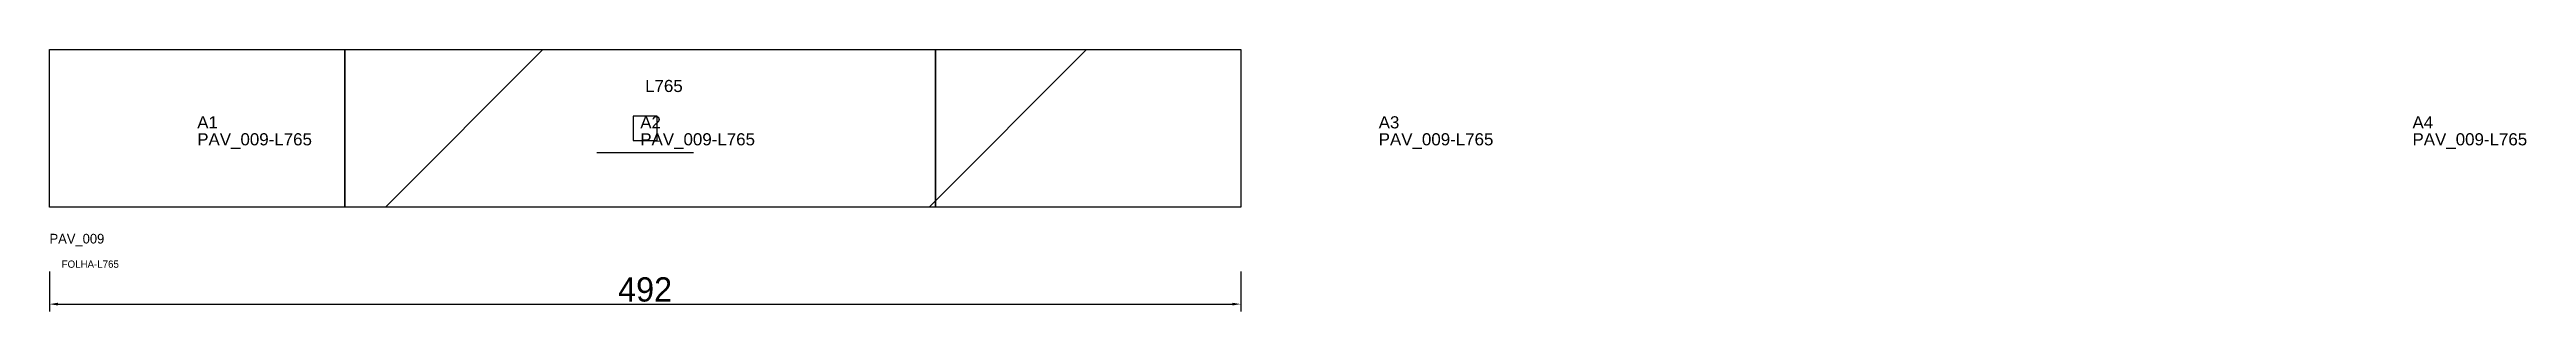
# Model space of a CAD drawing. Header units: metres. Extents: x 222 to 1245, y 94 to 202.
import ezdxf

# ---------------------------------------------------------------- set-up
doc = ezdxf.new("R2010")
doc.units = ezdxf.units.M
for name, color, linetype in [('3', 3, 'CONTINUOUS'), ('AUX00', 7, 'CONTINUOUS'), ('COTA', 241, 'CONTINUOUS'), ('FOLHA', 255, 'CONTINUOUS'), ('Hachura', 251, 'CONTINUOUS'), ('NOMENCLATURA', 7, 'CONTINUOUS'), ('Nível', 160, 'CONTINUOUS'), ('Painéis', 200, 'CONTINUOUS'), ('Pilares', 5, 'CONTINUOUS'), ('SARR_2.2x7', 40, 'CONTINUOUS')]:
    doc.layers.add(name, color=color, linetype=linetype)
doc.styles.add('ARIAL', font='Arial.ttf')
doc.styles.add('STR_STANDARD', font='arial.ttf')
doc.dimstyles.new('EZ DXF', dxfattribs={"dimtxt": 10, "dimasz": 3.5, "dimexe": 3, "dimexo": 1.5, "dimgap": 1, "dimtad": 1, "dimdec": 1, "dimdsep": 46, "dimcen": 2.5, "dimazin": 3, "dimtfac": 1, "dimtmove": 0, "dimatfit": 3})

msp = doc.modelspace()

# ---------------------------------------------------------------- hatches: boundary and pattern name
at = {"layer": 'Hachura'}
h = msp.add_hatch(dxfattribs=at)
h.set_pattern_fill('ANSI31', scale=50)
h.paths.add_polyline_path([(222.2, 136.5), (222.2, 201.5), (709.2, 201.5), (714.2, 201.5), (714.2, 136.5), (684.2, 136.5), (618.7, 136.5), (242.2, 136.5)])
h = msp.add_hatch(dxfattribs=at)
h.set_pattern_fill('ANSI31', scale=50)
h.paths.add_polyline_path([(222.2, 136.5), (222.2, 201.5), (709.2, 201.5), (714.2, 201.5), (714.2, 136.5), (684.2, 136.5), (618.7, 136.5), (242.2, 136.5)])

# ---------------------------------------------------------------- linework, layer by layer
at = {"layer": '3'}
for points in [[(344.2, 136.5), (344.2, 201.5)], [(344.2, 136.5), (344.2, 201.5)], [(588.2, 136.5), (588.2, 201.5)], [(588.2, 136.5), (588.2, 201.5)]]:
    msp.add_lwpolyline(points, close=True, dxfattribs=at)
at = {"layer": 'Painéis', "color": 200}
for p, q in [((222.2, 136.5), (222.2, 201.5)), ((222.2, 201.5), (709.2, 201.5)), ((222.2, 136.5), (222.2, 201.5)), ((222.2, 201.5), (709.2, 201.5)), ((709.2, 201.5), (714.2, 201.5)), ((709.2, 201.5), (714.2, 201.5)), ((714.2, 201.5), (714.2, 136.5)), ((714.2, 201.5), (714.2, 136.5)), ((242.2, 136.5), (222.2, 136.5)), ((242.2, 136.5), (222.2, 136.5)), ((618.7, 136.5), (242.2, 136.5)), ((618.7, 136.5), (242.2, 136.5)), ((684.2, 136.5), (618.7, 136.5)), ((684.2, 136.5), (618.7, 136.5)), ((714.2, 136.5), (684.2, 136.5)), ((714.2, 136.5), (684.2, 136.5))]:
    msp.add_line(p, q, dxfattribs=at)
at = {"layer": 'Pilares'}
msp.add_lwpolyline([(463.2, 164), (473.2, 164), (473.2, 174), (463.2, 174)], close=True, dxfattribs=at)
msp.add_lwpolyline([(463.2, 164), (473.2, 164), (473.2, 174), (463.2, 174)], close=True, dxfattribs=at)
at = {"layer": 'SARR_2.2x7'}
msp.add_line((448.2, 159), (488.2, 159), dxfattribs=at)
msp.add_line((448.2, 159), (488.2, 159), dxfattribs=at)

# ---------------------------------------------------------------- texts
at = {"layer": '3', "style": 'STR_STANDARD'}
for s, p in [('A1', (283.2, 169)), ('A1', (283.2, 169)), ('A2', (466.2, 169)), ('A2', (466.2, 169)), ('A3', (771.2, 169)), ('A3', (771.2, 169)), ('A4', (1198.2, 169)), ('A4', (1198.2, 169))]:
    msp.add_text(s, height=5, dxfattribs=at).set_placement(p)
at = {"layer": 'AUX00', "style": 'STR_STANDARD'}
for p in [(283.2, 162), (283.2, 162), (466.2, 162), (466.2, 162), (771.2, 162), (771.2, 162), (1198.2, 162), (1198.2, 162)]:
    msp.add_text('PAV_009-L765', height=5, dxfattribs=at).set_placement(p)
at = {"layer": 'FOLHA'}
msp.add_text('FOLHA-L765', height=3, dxfattribs=at).set_placement((227.2, 111.5))
msp.add_text('FOLHA-L765', height=3, dxfattribs=at).set_placement((227.2, 111.5))
at = {"layer": 'NOMENCLATURA', "insert": (468.2, 189), "char_height": 5, "attachment_point": 1, "style": 'ARIAL'}
msp.add_mtext('L765', dxfattribs=at)
msp.add_mtext('L765', dxfattribs=at)
at = {"layer": 'Nível'}
msp.add_text('PAV_009', height=4, dxfattribs=at).set_placement((222.2, 121.5))
msp.add_text('PAV_009', height=4, dxfattribs=at).set_placement((222.2, 121.5))

# ---------------------------------------------------------------- dimensions: what is measured, and where the dimension line sits
at = {"layer": 'COTA'}
msp.add_linear_dim(base=(222.2, 96.5), p1=(222.2, 111.5), p2=(714.2, 111.5), dimstyle='EZ DXF', dxfattribs=at).render()
msp.add_linear_dim(base=(222.2, 96.5), p1=(222.2, 111.5), p2=(714.2, 111.5), dimstyle='EZ DXF', dxfattribs=at).render()

doc.saveas('drawing.dxf')
